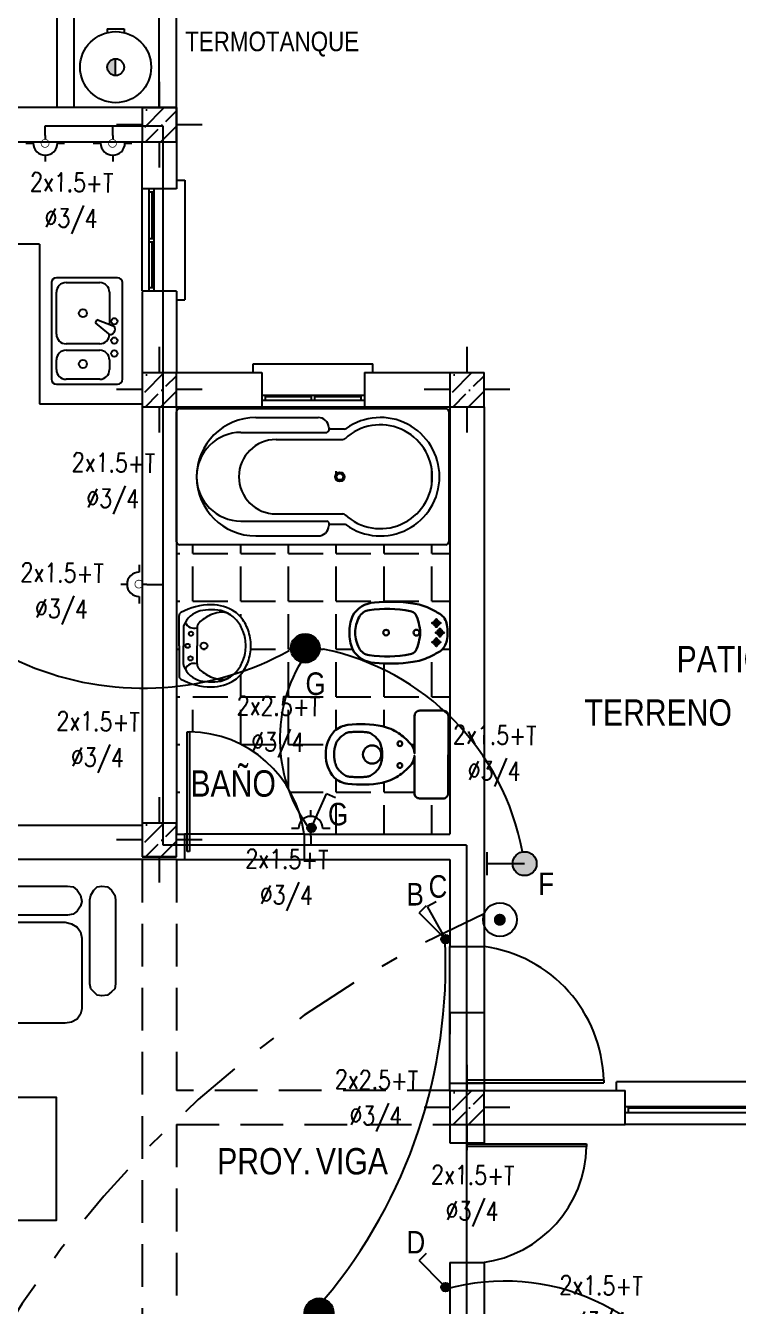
# Model space of a CAD drawing. Header units: millimetres. Extents: x 221 to 543, y -43 to 148.
# Drawn here: x 490.84 to 495.01, y 8.07 to 15.57 of the extents above; entities that cross this region are included whole.
import ezdxf
from ezdxf.enums import TextEntityAlignment as Align

# ---------------------------------------------------------------- set-up
doc = ezdxf.new("R2010")
doc.units = ezdxf.units.MM
doc.linetypes.add('DASHDOT', pattern=[25.4, 12.7, -6.35, 0, -6.35])
doc.linetypes.add('DASHED2', pattern=[0.375, 0.25, -0.125])
for name, color, linetype in [('10-INST-ELEC-SIMB', 1, 'Continuous'), ('10-INST-ELEC-TEXT', 7, 'Continuous'), ('10-SOLADOS', 15, 'Continuous'), ('7', 7, 'Continuous'), ('electricidad de adad', 20, 'Continuous')]:
    doc.layers.add(name, color=color, linetype=linetype)
doc.layers.add('CARP', color=3, linetype='Continuous', lineweight=30)
doc.styles.add('gardel', font='ARIALN.TTF')
doc.styles.add('NARROW', font='ARIALN.TTF')
doc.styles.add('ROMANS', font='romans.shx', dxfattribs={"width": 0.85})

# ---------------------------------------------------------------- blocks, each defined once
blk = doc.blocks.new('Lavatorio')
for q in [(0.0015, 0.0522), (0.3564, 0.0522)]:
    blk.add_line((0.1789, 0.0522), q)
at = {"color": 2}
for p, q in [((0.0689, 0.0272), (0.1789, 0.0272)), ((0.2889, 0.0272), (0.1789, 0.0272)), ((0.0729, -0.0528), (0.1789, -0.0528)), ((0.285, -0.0528), (0.1789, -0.0528))]:
    blk.add_line(p, q, dxfattribs=at)
at = {"color": 8}
blk.add_line((0.2531, -0.0056), (0.2462, -0.0056), dxfattribs=at)
at = {"color": 2}
for centre, radius in [((0.1789, 0.0021), 0.0125), ((0.1052, -0.0145), 0.0125), ((0.1789, -0.0931), 0.02), ((0.2497, -0.0176), 0.0125)]:
    blk.add_circle(centre, radius, dxfattribs=at)
for centre, radius, start, end in [((0.3069, -0.1358), 0.3686, 151.15912, 180.06844), ((0.0015, 0.0322), 0.02, 120.32033, 150.64122), ((0.0015, 0.0322), 0.02, 90, 120.32033), ((0.3564, 0.0322), 0.02, 59.67967, 90), ((0.3564, 0.0322), 0.02, 29.35878, 59.67967), ((0.0509, -0.1358), 0.3686, 359.93156, 28.84088), ((0.1916, -0.1359), 0.2533, 180.06844, 213.08194), ((0.1663, -0.1359), 0.2533, 326.91806, 359.93156), ((0.0866, -0.2044), 0.1279, 213.08194, 232.80531), ((0.2713, -0.2044), 0.1279, 307.19469, 326.91806), ((0.1677, -0.1252), 0.2406, 228.81407, 250.07762), ((0.1789, -0.0941), 0.2737, 250.07762, 270), ((0.1789, -0.0941), 0.2737, 270, 289.92238), ((0.1902, -0.1252), 0.2406, 289.92238, 311.18593)]:
    blk.add_arc(centre, radius, start, end)
for centre, radius, start, end in [((0.1193, -0.1129), 0.1507, 113.65969, 163.64961), ((0.0219, -0.0343), 0.0542, 340.1112, 68.72269), ((0.0688, 0.0022), 0.025, 89.71161, 113.65967), ((0.336, -0.0343), 0.0542, 111.27731, 199.8888), ((0.2891, 0.0022), 0.025, 66.34033, 90.28839), ((0.2386, -0.1129), 0.1507, 16.35039, 66.34031), ((0.312, -0.1362), 0.3437, 168.97037, 180), ((0.2024, -0.2231), 0.2238, 134.81574, 155.87865), ((0.0729, -0.0928), 0.04, 90, 134.81574), ((0.285, -0.0928), 0.04, 45.18426, 90), ((0.1555, -0.2231), 0.2238, 24.12135, 45.18426), ((0.0459, -0.1362), 0.3437, 0, 11.02963), ((0.312, -0.1362), 0.3437, 180, 183.45293), ((0.1858, -0.2157), 0.2056, 155.87865, 170.71224), ((0.172, -0.2157), 0.2056, 9.28776, 24.12135), ((0.0459, -0.1362), 0.3437, 356.54707, 0), ((0.1234, -0.1578), 0.1545, 179.68647, 205.33226), ((0.0717, -0.197), 0.09, 170.71224, 213.50158), ((0.1503, -0.145), 0.1842, 205.33226, 228.81407), ((0.2076, -0.145), 0.1842, 311.18593, 334.66774), ((0.2861, -0.197), 0.09, 326.49842, 9.28776), ((0.2345, -0.1578), 0.1545, 334.66774, 0.31353), ((0.1677, -0.1252), 0.2106, 228.81407, 250.07762), ((0.1902, -0.1252), 0.2106, 289.92238, 311.18593), ((0.1789, -0.0941), 0.2437, 250.07762, 270), ((0.1789, -0.0941), 0.2437, 270, 289.92238)]:
    blk.add_arc(centre, radius, start, end, dxfattribs=at)
blk = doc.blocks.new('Bidet')
for p, q in [((0.4195, -0.0176), (0.4377, -0.0206)), ((0.4377, -0.0214), (0.4195, -0.0243)), ((0.4368, -0.0001), (0.4398, -0.0184)), ((0.4398, -0.0235), (0.4368, -0.0417)), ((0.4405, -0.0736), (0.4587, -0.0766)), ((0.4407, -0.0184), (0.4435, -0.0001)), ((0.4435, -0.0418), (0.4407, -0.0235)), ((0.4611, -0.0176), (0.4428, -0.0206)), ((0.4428, -0.0214), (0.4611, -0.0243)), ((0.4578, -0.0561), (0.4608, -0.0744)), ((0.4616, -0.0744), (0.4645, -0.0561)), ((0.4821, -0.0736), (0.4638, -0.0766)), ((0.4195, -0.1296), (0.4377, -0.1326)), ((0.4377, -0.1334), (0.4195, -0.1363)), ((0.4368, -0.1121), (0.4398, -0.1305)), ((0.4398, -0.1356), (0.4368, -0.1537)), ((0.4587, -0.0774), (0.4405, -0.0803)), ((0.4407, -0.1305), (0.4435, -0.1121)), ((0.4435, -0.1538), (0.4407, -0.1356)), ((0.4611, -0.1296), (0.4428, -0.1326)), ((0.4428, -0.1334), (0.4611, -0.1363)), ((0.4608, -0.0796), (0.4578, -0.0977)), ((0.4645, -0.0978), (0.4616, -0.0796)), ((0.4638, -0.0774), (0.4821, -0.0803))]:
    blk.add_line(p, q)
for centre, radius in [((0.4402, 0.0004), 0.00338), ((0.419, -0.0209), 0.00338), ((0.4399, -0.077), 0.00338), ((0.4402, -0.0423), 0.00338), ((0.4403, -0.021), 0.00259), ((0.4611, -0.0556), 0.00338), ((0.4617, -0.0209), 0.00338), ((0.4612, -0.077), 0.00259), ((0.4826, -0.077), 0.00338), ((0.419, -0.133), 0.00338), ((0.4402, -0.1116), 0.00338), ((0.4403, -0.133), 0.00259), ((0.4611, -0.0983), 0.00338), ((0.4617, -0.133), 0.00338), ((0.4402, -0.1543), 0.00338)]:
    blk.add_circle(centre, radius)
at = {"layer": 'CARP', "ltscale": 0.03}
blk.add_lwpolyline([(-0.0504, 0.0196, -0.262722), (0.0775, 0.0992, -0.061431), (0.3028, 0.0943, -0.073837), (0.3986, 0.0663, -0.02136), (0.4614, 0.0326, -0.217458), (0.5022, -0.0315, -0.067695), (0.5063, -0.0771, -0.067639), (0.5022, -0.1225, -0.190009), (0.4614, -0.1866, -0.02136), (0.3986, -0.2203, -0.069685), (0.3028, -0.2483, -0.061431), (0.0775, -0.2532, -0.262722), (-0.0504, -0.1736, -0.09682), (-0.0681, -0.0768, -0.096471), (-0.0504, 0.0196)], format="xyb", close=True, dxfattribs=at)
for points in [[(0.2868, 0.0497, 0.084724), (0.0474, 0.0549, 0.252864), (-0.0117, 0.0136, 0.103412), (-0.0353, -0.0765, 0.103412)], [(0.3459, -0.0765, 0.087783), (0.319, 0.0317, 0.148188), (0.2868, 0.0497, 0.09678)], [(0.2868, -0.2037, -0.084724), (0.0474, -0.2089, -0.252864), (-0.0117, -0.1676, -0.103412), (-0.0353, -0.0775, -0.103412)], [(0.3459, -0.0775, -0.087783), (0.319, -0.1857, -0.148188), (0.2868, -0.2037, -0.09678)]]:
    blk.add_lwpolyline(points, format="xyb", dxfattribs=at)
for centre, radius in [((0.1462, -0.077), 0.0166), ((0.3238, -0.077), 0.0171), ((0.4612, -0.077), 0.0166), ((0.4403, -0.133), 0.0166)]:
    blk.add_circle(centre, radius, dxfattribs=at)
for centre, radius, start, end in [((0.4403, -0.021), 0.0166, 99.33333, 170.75283), ((0.4403, -0.021), 0.0166, 189.00388, 260.61541), ((0.4403, -0.021), 0.0124, 189.00388, 260.61541), ((0.4403, -0.021), 0.0124, 99.33333, 170.75283), ((0.4403, -0.021), 0.0124, 9.19665, 81.18214), ((0.4403, -0.021), 0.0124, 278.86631, 351.04533), ((0.4403, -0.021), 0.0166, 9.19665, 81.18214), ((0.4403, -0.021), 0.0166, 278.86631, 351.04533), ((0.4612, -0.077), 0.0124, 99.33333, 170.75283), ((0.4612, -0.077), 0.0124, 9.19665, 81.18214), ((0.4403, -0.133), 0.0124, 189.00388, 260.61541), ((0.4403, -0.133), 0.0124, 99.33333, 170.75283), ((0.4403, -0.133), 0.0124, 9.19665, 81.18214), ((0.4403, -0.133), 0.0124, 278.86631, 351.04533), ((0.4612, -0.077), 0.0124, 189.00388, 260.61541), ((0.4612, -0.077), 0.0124, 278.86631, 351.04533)]:
    blk.add_arc(centre, radius, start, end, dxfattribs=at)
blk = doc.blocks.new('SEPLN504')
at = {"color": 0, "const_width": 0.169}
blk.add_lwpolyline([(-0.082, 0.012, 1), (0.087, 0.012, 1)], format="xyb", close=True, dxfattribs=at)
at = {"color": 0}
blk.add_circle((0.003, 0.012), 0.169, dxfattribs=at)
blk = doc.blocks.new('ELE-TEX')
at = {"style": 'ROMANS', "width": 0.8}
for tag, p in [('COND', (0.004, 0.162)), ('CANO', (0.004, -0.16))]:
    blk.add_attdef(tag, text='', height=0.2, dxfattribs=at).set_placement(p, align=Align.MIDDLE)
blk = doc.blocks.new('SEPLN510')
at = {"color": 0}
for p in [(0.043, 0.036), (0.409, 0.205)]:
    blk.add_line(p, (0.332, 0.292), dxfattribs=at)
at = {"color": 0, "const_width": 0.0507}
blk.add_lwpolyline([(-0.02, 0.003, 1), (0.03, 0.003, 1)], format="xyb", close=True, dxfattribs=at)
at = {"color": 0}
blk.add_circle((0.005, 0.003), 0.0507, dxfattribs=at)

msp = doc.modelspace()

# ---------------------------------------------------------------- hatches: boundary and pattern name
msp.add_hatch(color=256).paths.add_polyline_path([(491.3621, 15.3712, 0.414214), (491.3131, 15.3222, 0.414214), (491.3621, 15.2731)])
h = msp.add_hatch()
h.set_pattern_fill('ANSI36', color=252, scale=0.02, style=0)
h.set_pattern_definition([(45, (199.92079, -111.76253), (0.03367596, 0.123478522), [0.15875, -0.03175, 0, -0.03175])])
h.paths.add_polyline_path([(491.7173, 15.0856), (491.5173, 15.0856), (491.5173, 14.8856), (491.7173, 14.8856)])
h = msp.add_hatch()
h.set_pattern_fill('ANSI36', color=252, scale=0.02, style=0)
h.set_pattern_definition([(45, (199.92079, -113.31253), (0.03367596, 0.123478522), [0.15875, -0.03175, 0, -0.03175])])
h.paths.add_polyline_path([(491.7173, 13.5356), (491.5173, 13.5356), (491.5173, 13.3356), (491.7173, 13.3356)])
h = msp.add_hatch()
h.set_pattern_fill('ANSI36', color=252, scale=0.02, style=0)
h.set_pattern_definition([(45, (201.72079, -113.31253), (0.03367596, 0.123478522), [0.15875, -0.03175, 0, -0.03175])])
h.paths.add_polyline_path([(493.5173, 13.5356), (493.3173, 13.5356), (493.3173, 13.3356), (493.5173, 13.3356)])
h = msp.add_hatch()
h.set_pattern_fill('ANSI36', color=252, scale=0.02, style=0)
h.set_pattern_definition([(45, (199.92079, -115.9463), (0.03367596, 0.123478522), [0.15875, -0.03175, 0, -0.03175])])
h.paths.add_polyline_path([(491.7173, 10.9018), (491.5173, 10.9018), (491.5173, 10.7018), (491.7173, 10.7018)])
h = msp.add_hatch()
h.set_pattern_fill('ANSI36', color=252, scale=0.02, style=0)
h.set_pattern_definition([(45, (201.72079, -117.51253), (0.03367596, 0.123478522), [0.15875, -0.03175, 0, -0.03175])])
h.paths.add_polyline_path([(493.5173, 9.3356), (493.3173, 9.3356), (493.3173, 9.1356), (493.5173, 9.1356)])
at = {"layer": 'electricidad de adad'}
msp.add_hatch(color=0, dxfattribs=at).paths.add_polyline_path([(493.6851, 10.662, 1), (493.8251, 10.662, 1)])

# ---------------------------------------------------------------- linework, layer by layer
at = {"color": 3}
for p, q in [((491.0173, 15.7856), (491.0173, 15.0856)), ((491.7173, 15.0856), (491.7173, 15.7856)), ((491.1173, 15.6856), (491.1173, 15.0856)), ((491.6173, 15.0856), (491.6173, 15.6856)), ((490.9173, 14.2856), (490.5766, 14.2856)), ((490.9173, 14.2856), (490.9173, 13.3529)), ((490.9173, 13.3529), (491.5173, 13.3529))]:
    msp.add_line(p, q, dxfattribs=at)
for p, q in [((491.3126, 15.5466), (491.3621, 15.5466)), ((491.3126, 15.5466), (491.3126, 15.524)), ((491.3621, 15.5466), (491.4116, 15.5466)), ((491.4116, 15.5466), (491.4116, 15.524)), ((491.3621, 15.2731), (491.3621, 15.3712)), ((491.5173, 15.0856), (491.7173, 15.0856)), ((491.5173, 15.0856), (491.5173, 14.8856)), ((491.7173, 14.8856), (491.7173, 15.0856)), ((491.5173, 14.8856), (491.7173, 14.8856)), ((491.7173, 14.6606), (491.7673, 14.6606)), ((491.7673, 14.6606), (491.7673, 13.9606)), ((491.5173, 14.0106), (491.5173, 14.6106)), ((491.585, 14.5906), (491.5559, 14.5906)), ((491.576, 14.3206), (491.576, 14.5906)), ((491.5559, 14.3206), (491.585, 14.3206)), ((491.5559, 14.3006), (491.585, 14.3006)), ((491.576, 14.0306), (491.576, 14.3006)), ((491.585, 14.0306), (491.5559, 14.0306)), ((491.7173, 13.9606), (491.7673, 13.9606)), ((492.1673, 13.5856), (492.8673, 13.5856)), ((492.1673, 13.5356), (492.1673, 13.5856)), ((492.8673, 13.5356), (492.8673, 13.5856)), ((491.5173, 13.5356), (491.7173, 13.5356)), ((491.5173, 13.5356), (491.5173, 13.3356)), ((491.7173, 13.3356), (491.7173, 13.5356)), ((493.3173, 13.5356), (493.5173, 13.5356)), ((493.3173, 13.5356), (493.3173, 13.3356)), ((493.5173, 13.3356), (493.5173, 13.5356)), ((492.2373, 13.4033), (492.2373, 13.3742)), ((492.5073, 13.3943), (492.2373, 13.3943)), ((492.5073, 13.3742), (492.5073, 13.4033)), ((492.5273, 13.3742), (492.5273, 13.4033)), ((492.7973, 13.3943), (492.5273, 13.3943)), ((492.7973, 13.4033), (492.7973, 13.3742)), ((491.5173, 13.3356), (491.7173, 13.3356)), ((491.7186, 12.5455), (491.7186, 13.3064)), ((491.7368, 13.3246), (493.2936, 13.3246)), ((492.1819, 13.2722), (492.5464, 13.2722)), ((492.2173, 13.3356), (492.8173, 13.3356)), ((493.3118, 13.3064), (493.3118, 12.5455)), ((493.3173, 13.3356), (493.5173, 13.3356)), ((492.6997, 13.2048), (492.6191, 13.2048)), ((492.0953, 13.1856), (492.5969, 13.1856)), ((492.301, 13.1437), (492.5969, 13.1437)), ((492.5969, 13.1437), (492.6919, 13.1437)), ((492.0953, 12.6662), (492.5969, 12.6662)), ((492.301, 12.7081), (492.5969, 12.7081)), ((492.5969, 12.7081), (492.6919, 12.7081)), ((492.6997, 12.6471), (492.6191, 12.6471)), ((493.2936, 12.5273), (491.7368, 12.5273)), ((492.1819, 12.5797), (492.5464, 12.5797)), ((491.7798, 10.7336), (491.7798, 11.4336)), ((491.7798, 11.4336), (491.7948, 11.4336)), ((491.7948, 11.4336), (491.7948, 10.7336)), ((491.5173, 10.9018), (491.7173, 10.9018)), ((491.5173, 10.9018), (491.5173, 10.7018)), ((491.7173, 10.7018), (491.7173, 10.9018)), ((491.7948, 10.7336), (491.7798, 10.7336)), ((491.5173, 10.7018), (491.7173, 10.7018)), ((494.2175, 9.3946), (493.4175, 9.3946)), ((493.4175, 9.3946), (493.4175, 9.3796)), ((493.4175, 9.3796), (494.2175, 9.3796)), ((494.2175, 9.3946), (494.2175, 9.3796)), ((495.8923, 9.3856), (494.2923, 9.3856)), ((494.2923, 9.3356), (494.2923, 9.3856)), ((493.3173, 9.3356), (493.5173, 9.3356)), ((493.3173, 9.3356), (493.3173, 9.1356)), ((493.5173, 9.1356), (493.5173, 9.3356)), ((494.3623, 9.2033), (494.3623, 9.2385)), ((495.0723, 9.2324), (494.3623, 9.2324)), ((493.3173, 9.1356), (493.5173, 9.1356)), ((495.8423, 9.1356), (494.3423, 9.1356)), ((493.4172, 9.0222), (494.1172, 9.0222)), ((493.4172, 9.0072), (493.4173, 9.0222)), ((494.1172, 9.0072), (493.4172, 9.0072)), ((494.1172, 9.0222), (494.1172, 9.0072))]:
    msp.add_line(p, q)
at = {"color": 251}
for p, q in [((491.6173, 15.2358), (491.6173, 15.0856)), ((491.5173, 14.9856), (491.3671, 14.9856)), ((491.8682, 14.9856), (491.718, 14.9856)), ((491.6173, 14.8856), (491.6173, 14.7353)), ((491.6173, 13.6858), (491.6173, 13.5356)), ((493.4173, 13.6858), (493.4173, 13.5356)), ((491.5173, 13.4356), (491.3671, 13.4356)), ((491.8682, 13.4356), (491.718, 13.4356)), ((493.3173, 13.4356), (493.1671, 13.4356)), ((493.6682, 13.4356), (493.518, 13.4356)), ((491.6173, 13.3356), (491.6173, 13.1853)), ((493.4173, 13.3356), (493.4173, 13.1853)), ((491.6173, 11.052), (491.6173, 10.9018)), ((491.5173, 10.8018), (491.3671, 10.8018)), ((491.8682, 10.8018), (491.718, 10.8018)), ((491.6173, 10.7018), (491.6173, 10.5516)), ((493.4173, 9.4858), (493.4173, 9.3356)), ((493.3173, 9.2356), (493.1671, 9.2356)), ((493.6682, 9.2356), (493.518, 9.2356)), ((493.4173, 9.1356), (493.4173, 8.9853))]:
    msp.add_line(p, q, dxfattribs=at)
at = {"color": 4}
for p, q in [((491.7173, 15.0856), (490.7418, 15.0856)), ((491.7173, 15.0856), (491.7173, 14.6106)), ((490.7418, 14.8856), (491.5173, 14.8856)), ((491.5173, 14.6106), (491.5173, 14.8856)), ((491.7173, 14.6106), (491.5173, 14.6106)), ((491.7173, 14.0106), (491.5173, 14.0106)), ((491.5173, 14.0055), (491.5173, 10.8856)), ((491.7173, 14.0106), (491.7173, 13.5356)), ((491.7173, 13.5356), (492.2173, 13.5356)), ((492.2173, 13.5356), (492.2173, 13.3356)), ((492.8173, 13.5356), (492.8173, 13.3356)), ((492.8173, 13.5356), (493.3173, 13.5356)), ((491.7173, 13.3356), (491.7173, 10.8356)), ((491.7173, 13.3356), (492.2173, 13.3356)), ((492.8173, 13.3356), (493.3173, 13.3356)), ((493.3173, 13.3356), (493.3173, 10.8356)), ((493.5173, 13.3356), (493.5173, 10.177)), ((491.5173, 10.8856), (489.7173, 10.8856)), ((491.7173, 10.8356), (491.7644, 10.8356)), ((491.7644, 10.8356), (491.7644, 10.6856)), ((492.4644, 10.8356), (493.3173, 10.8356)), ((492.4644, 10.8356), (492.4644, 10.6856)), ((491.7173, 10.6856), (489.6944, 10.6856)), ((491.7173, 10.7018), (491.5173, 10.7018)), ((491.7173, 10.6856), (491.7644, 10.6856)), ((492.4644, 10.6856), (493.3173, 10.6856)), ((493.3173, 10.6856), (493.3173, 10.177)), ((493.3173, 10.177), (493.5173, 10.177)), ((493.3173, 9.377), (493.5173, 9.377)), ((493.3173, 9.3356), (493.3173, 9.377)), ((493.5173, 9.377), (493.5173, 9.3356)), ((493.5173, 9.3356), (494.3423, 9.3356)), ((494.3423, 9.1356), (494.3423, 9.3356)), ((493.3173, 9.1356), (493.3173, 9.0283)), ((493.5173, 9.1356), (493.5173, 9.0283)), ((493.5173, 9.1356), (494.3423, 9.1356)), ((493.3173, 9.0283), (493.5173, 9.0283)), ((493.3173, 8.3283), (493.3173, 5.1356)), ((493.3173, 8.3283), (493.5173, 8.3283)), ((493.5173, 8.3283), (493.5173, 5.1356))]:
    msp.add_line(p, q, dxfattribs=at)
at = {"color": 252}
for p, q in [((491.5559, 14.6106), (491.5559, 14.0106)), ((491.585, 14.6106), (491.585, 14.0106)), ((492.2173, 13.4033), (492.8173, 13.4033)), ((492.2173, 13.3742), (492.8173, 13.3742)), ((491.7173, 13.3148), (491.7206, 13.3148)), ((491.8146, 13.3246), (491.8146, 13.3356)), ((492.094, 13.3246), (492.094, 13.3356)), ((492.3734, 13.3246), (492.3734, 13.3356)), ((492.6528, 13.3246), (492.6528, 13.3356)), ((492.9322, 13.3246), (492.9322, 13.3356)), ((493.2116, 13.3246), (493.2116, 13.3356)), ((493.3098, 13.3148), (493.3173, 13.3148)), ((491.7173, 13.0354), (491.7186, 13.0354)), ((491.8533, 13.0354), (491.8598, 13.0354)), ((493.3118, 13.0354), (493.3173, 13.0354)), ((492.6528, 12.9433), (492.6528, 12.9592)), ((493.2116, 12.8835), (493.2116, 12.9592)), ((491.7173, 12.756), (491.7186, 12.756)), ((493.3118, 12.756), (493.3173, 12.756)), ((491.8146, 12.4766), (491.8146, 12.5273)), ((492.094, 12.4766), (492.094, 12.5273)), ((492.3734, 12.4766), (492.3734, 12.5273)), ((492.6528, 12.4766), (492.6528, 12.5273)), ((492.9322, 12.4766), (492.9322, 12.5273)), ((493.2116, 12.4766), (493.2116, 12.5273)), ((491.7173, 12.4766), (491.7384, 12.4766)), ((491.8146, 12.4766), (492.0178, 12.4766)), ((492.094, 12.4766), (492.2972, 12.4766)), ((492.3734, 12.4766), (492.5766, 12.4766)), ((492.6528, 12.4766), (492.856, 12.4766)), ((492.9322, 12.4766), (493.1354, 12.4766)), ((493.2116, 12.4766), (493.3173, 12.4766)), ((491.8146, 12.1972), (491.8146, 12.4004)), ((492.094, 12.1972), (492.094, 12.4004)), ((492.3734, 12.1972), (492.3734, 12.4004)), ((492.6528, 12.1972), (492.6528, 12.4004)), ((492.9322, 12.1972), (492.9322, 12.4004)), ((493.2116, 12.1972), (493.2116, 12.4004)), ((491.7173, 12.1972), (491.7384, 12.1972)), ((491.8146, 12.1972), (492.0178, 12.1972)), ((492.094, 12.1972), (492.2972, 12.1972)), ((492.3734, 12.1972), (492.5766, 12.1972)), ((492.6528, 12.1972), (492.856, 12.1972)), ((492.9322, 12.1972), (493.1354, 12.1972)), ((493.2116, 12.1972), (493.3173, 12.1972)), ((492.094, 12.1037), (492.094, 12.121)), ((492.3734, 11.9178), (492.3734, 12.121)), ((492.6528, 11.9178), (492.6528, 12.121)), ((491.7173, 11.9178), (491.7333, 11.9178)), ((491.8717, 11.9178), (491.8855, 11.9178)), ((492.1526, 11.9178), (492.2972, 11.9178)), ((492.3734, 11.9178), (492.5766, 11.9178)), ((492.6528, 11.9178), (492.7474, 11.9178)), ((493.2751, 11.9178), (493.3173, 11.9178)), ((492.3734, 11.6384), (492.3734, 11.8416)), ((492.6528, 11.6384), (492.6528, 11.8416)), ((493.2116, 11.6384), (493.2116, 11.8416)), ((492.094, 11.6384), (492.094, 11.7694)), ((492.9322, 11.6384), (492.9322, 11.8334)), ((491.7173, 11.6384), (491.7384, 11.6384)), ((491.8146, 11.6384), (492.0178, 11.6384)), ((492.094, 11.6384), (492.2972, 11.6384)), ((492.3734, 11.6384), (492.5766, 11.6384)), ((492.6528, 11.6384), (492.856, 11.6384)), ((492.9322, 11.6384), (493.1354, 11.6384)), ((493.2116, 11.6384), (493.3173, 11.6384)), ((491.8146, 11.4331), (491.8146, 11.5622)), ((492.094, 11.3605), (492.094, 11.5622)), ((492.3734, 11.359), (492.3734, 11.5622)), ((492.6528, 11.4468), (492.6528, 11.5622)), ((492.9322, 11.4634), (492.9322, 11.5622)), ((492.1683, 11.4101), (492.1683, 11.4107)), ((491.7173, 11.359), (491.7384, 11.359)), ((492.0969, 11.359), (492.2972, 11.359)), ((492.3734, 11.359), (492.5766, 11.359)), ((493.0916, 11.359), (493.1108, 11.359)), ((493.3084, 11.359), (493.3173, 11.359)), ((492.3734, 11.1001), (492.3734, 11.2828)), ((492.6528, 11.0796), (492.6528, 11.1556)), ((492.9322, 11.0796), (492.9322, 11.1382)), ((491.7173, 11.0796), (491.7384, 11.0796)), ((492.3851, 11.0796), (492.5766, 11.0796)), ((492.6528, 11.0796), (492.856, 11.0796)), ((492.9322, 11.0796), (493.1101, 11.0796)), ((493.3077, 11.0796), (493.3173, 11.0796)), ((492.6528, 10.8356), (492.6528, 11.0034)), ((492.9322, 10.8356), (492.9322, 11.0034)), ((493.2116, 10.8356), (493.2116, 11.0034)), ((492.4644, 10.8356), (491.7644, 10.8356)), ((491.7409, 10.6856), (492.4644, 10.6856)), ((493.3173, 9.377), (493.3173, 10.177)), ((493.5173, 10.177), (493.5173, 9.377)), ((495.8423, 9.2385), (494.3423, 9.2385)), ((495.8423, 9.2033), (494.3423, 9.2033))]:
    msp.add_line(p, q, dxfattribs=at)
at = {"color": 2}
for p, q in [((491.3732, 14.0897), (491.0151, 14.0897)), ((490.9869, 14.0614), (490.9869, 13.4961)), ((491.4014, 13.4961), (491.4014, 14.0614)), ((491.0151, 13.4678), (491.3732, 13.4678)), ((493.5173, 9.9139), (493.5173, 9.789)), ((493.5173, 9.789), (493.3173, 9.789)), ((493.3173, 9.789), (493.3173, 9.6641))]:
    msp.add_line(p, q, dxfattribs=at)
at = {"color": 3, "linetype": 'ByBlock'}
for p, q in [((491.0717, 14.0614), (491.2695, 14.0614)), ((491.0151, 13.7599), (491.0151, 14.0049)), ((491.3261, 14.0049), (491.3261, 13.8156)), ((491.2695, 13.7034), (491.0717, 13.7034)), ((491.0717, 13.6657), (491.2695, 13.6657)), ((491.0151, 13.5526), (491.0151, 13.6091)), ((491.3261, 13.6091), (491.3261, 13.5526)), ((491.2695, 13.4961), (491.0717, 13.4961))]:
    msp.add_line(p, q, dxfattribs=at)
at = {"color": 0, "linetype": 'ByBlock'}
for p, q in [((491.2517, 13.8434), (491.2423, 13.8271)), ((491.2423, 13.8271), (491.321, 13.7623)), ((491.3472, 13.8077), (491.2517, 13.8434)), ((491.3569, 13.7806), (491.3493, 13.7675))]:
    msp.add_line(p, q, dxfattribs=at)
at = {"color": 251, "linetype": 'DASHED2'}
for p, q in [((491.5173, 10.6856), (491.5173, 5.1356)), ((491.7173, 10.6856), (491.7173, 9.3356)), ((493.3173, 9.3356), (491.7173, 9.3356)), ((491.7173, 9.1356), (491.7173, 5.1356)), ((491.7173, 9.1356), (493.3173, 9.1356))]:
    msp.add_line(p, q, dxfattribs=at)
msp.add_lwpolyline([(490.2065, 9.296), (491.0145, 9.296), (491.0145, 8.5746), (490.2065, 8.5746)], close=True)
at = {"color": 2}
msp.add_circle((491.3621, 15.3222), 0.2078, dxfattribs=at)
for centre, radius in [((491.3621, 15.3222), 0.049), ((492.6739, 12.9259), 0.0273), ((492.6739, 12.9259), 0.0191)]:
    msp.add_circle(centre, radius)
at = {"color": 0, "linetype": 'ByBlock'}
for centre, radius in [((491.1706, 13.8824), 0.0236), ((491.3543, 13.8353), 0.0188), ((491.3543, 13.7222), 0.0188), ((491.3543, 13.6468), 0.0188), ((491.1706, 13.5856), 0.0236)]:
    msp.add_circle(centre, radius, dxfattribs=at)
at = {"color": 2}
for centre, start, end in [((491.0151, 14.0614), 90, 180), ((491.3732, 14.0614), 0, 90), ((491.0151, 13.4961), 180, 270), ((491.3732, 13.4961), 270, 0)]:
    msp.add_arc(centre, 0.0283, start, end, dxfattribs=at)
at = {"color": 3, "linetype": 'ByBlock'}
for centre, start, end in [((491.0717, 14.0049), 90, 180), ((491.2695, 14.0049), 0, 90), ((491.0717, 13.7599), 180, 270), ((491.2695, 13.7599), 270, 0), ((491.0717, 13.6091), 90, 180), ((491.2695, 13.6091), 0, 90), ((491.0717, 13.5526), 180, 270), ((491.2695, 13.5526), 270, 0)]:
    msp.add_arc(centre, 0.0565, start, end, dxfattribs=at)
at = {"color": 0, "linetype": 'ByBlock'}
for centre, start, end in [((491.3405, 13.79), 330, 69.46232), ((491.333, 13.7769), 230.53768, 330)]:
    msp.add_arc(centre, 0.0188, start, end, dxfattribs=at)
for centre, radius, start, end in [((491.7368, 13.3064), 0.0182, 90, 180), ((492.1819, 12.9259), 0.3463, 90, 270), ((492.5464, 13.2084), 0.0638, 4.30122, 90), ((492.9109, 12.9259), 0.3463, 0, 125.41264), ((493.2936, 13.3064), 0.0182, 0, 90), ((492.5925, 13.2046), 0.0195, 283.26707, 12.30786), ((492.6191, 13.2139), 0.00911, 184.30122, 270), ((492.6997, 13.223), 0.0182, 270, 305.41264), ((492.9109, 12.9259), 0.3037, 0, 132.85025), ((492.0953, 12.9259), 0.2597, 90, 270), ((492.301, 12.9259), 0.2178, 90, 180), ((492.6919, 13.162), 0.0182, 270, 312.85025), ((492.301, 12.9259), 0.2178, 180, 270), ((492.9109, 12.9259), 0.3037, 227.14975, 0), ((492.9109, 12.9259), 0.3463, 234.58736, 0), ((492.5925, 12.6472), 0.0195, 347.69214, 76.73293), ((492.6919, 12.6899), 0.0182, 47.14975, 90), ((492.5464, 12.6434), 0.0638, 270, 355.69878), ((492.6191, 12.638), 0.00911, 90, 175.69878), ((492.6997, 12.6289), 0.0182, 54.58736, 90), ((491.7368, 12.5455), 0.0182, 180, 270), ((493.2936, 12.5455), 0.0182, 270, 0)]:
    msp.add_arc(centre, radius, start, end)
at = {"color": 252}
for centre, radius, start, end in [((491.7862, 10.7501), 0.6836, 7.1822, 89.28104), ((493.4101, 9.3765), 0.8076, 1.27768, 82.37414), ((493.4173, 9.0222), 0.7001, 277.64567, 358.7723)]:
    msp.add_arc(centre, radius, start, end, dxfattribs=at)
at = {"layer": '10-INST-ELEC-SIMB', "color": 0}
for p, q in [((490.9506, 14.807), (490.9506, 14.7702)), ((491.3452, 14.807), (491.3452, 14.7702)), ((491.4286, 12.2962), (491.3919, 12.2962)), ((492.5032, 10.9385), (492.5032, 10.9752))]:
    msp.add_line(p, q, dxfattribs=at)
at = {"layer": '10-INST-ELEC-SIMB', "color": 180, "const_width": 0.035}
msp.add_lwpolyline([(493.5947, 10.3249, 1), (493.6248, 10.3427, 1)], format="xyb", close=True, dxfattribs=at)
at = {"layer": '10-INST-ELEC-SIMB', "color": 180}
msp.add_circle((493.6106, 10.3346), 0.099, dxfattribs=at)
at = {"layer": '10-INST-ELEC-SIMB', "color": 180, "linetype": 'DASHDOT', "ltscale": 0.03}
msp.add_arc((496.0746, 4.5954), 6.3134, 113.89508, 171.75951, dxfattribs=at)
at = {"layer": '10-INST-ELEC-TEXT', "color": 10, "ltscale": 20}
for centre, radius, start, end in [((491.5237, 13.4534), 1.7646, 199.00802, 298.90658), ((492.276, 10.4562), 1.4921, 10.60757, 78.37875), ((493.2035, 11.3907), 0.8809, 149.21334, 216.57342), ((490.2396, 10.0703), 3.053, 320.13773, 2.58942), ((493.6385, 6.9467), 1.2731, 25.63234, 105.75091)]:
    msp.add_arc(centre, radius, start, end, dxfattribs=at)
at = {"layer": '7', "linetype": 'Continuous'}
for points in [[(489.9796, 10.3616), (489.9468, 10.3663), (489.9234, 10.385), (489.9047, 10.4131), (489.9, 10.4412), (489.9, 10.4412), (489.9047, 10.4787), (489.9234, 10.5068), (489.9468, 10.5256), (489.9796, 10.5302), (491.0805, 10.5302), (491.1133, 10.5256), (491.1367, 10.5068), (491.1555, 10.4787), (491.1649, 10.4412), (491.1649, 10.4412), (491.1555, 10.4131), (491.1367, 10.385), (491.1133, 10.3663), (491.0805, 10.3616), (489.9796, 10.3616)], [(491.282, 10.5302), (491.282, 10.5302), (491.3148, 10.5256), (491.3382, 10.5068), (491.3569, 10.4787), (491.3616, 10.4506), (491.3616, 9.9587), (491.3569, 9.9306), (491.3382, 9.9119), (491.3148, 9.8931), (491.282, 9.8884), (491.282, 9.8884), (491.2539, 9.8931), (491.2351, 9.9119), (491.2164, 9.9306), (491.2117, 9.9587), (491.2117, 10.4506), (491.2164, 10.4787), (491.2351, 10.5068), (491.2539, 10.5256), (491.282, 10.5302)], [(490.6542, 10.3194), (491.0665, 10.3194), (491.104, 10.3101), (491.1367, 10.2913), (491.1555, 10.2632), (491.1649, 10.2257), (491.1649, 9.8135), (491.1555, 9.7807), (491.1367, 9.7526), (491.104, 9.7338), (491.0665, 9.7292), (490.6542, 9.7292), (490.6214, 9.7338), (490.598, 9.7526), (490.5793, 9.7807), (490.5746, 9.8135), (490.5746, 10.2257), (490.5793, 10.2632), (490.598, 10.2913), (490.6214, 10.3101), (490.6542, 10.3194)]]:
    msp.add_lwpolyline(points, dxfattribs=at)
at = {"layer": 'CARP', "color": 0, "ltscale": 0.03}
msp.add_lwpolyline([(493.279, 11.5572), (493.1413, 11.5576, 0.414214), (493.1112, 11.5277), (493.1107, 11.3069), (493.1088, 11.3189, 0.160975), (493.086, 11.3654, 0.055228), (493.0165, 11.426, 0.087544), (492.9224, 11.4658, 0.077711), (492.7212, 11.4734, 0.145572), (492.6424, 11.4387, 0.193023), (492.5921, 11.3016, 61.25604), (492.5921, 11.3016, 0.193023), (492.6416, 11.1643, 0.145572), (492.7202, 11.1292, 0.077711), (492.9215, 11.1356, 0.087544), (493.0158, 11.1749, 0.055228), (493.0856, 11.2352, 0.161493), (493.1086, 11.2812), (493.1106, 11.2933), (493.11, 11.0739, 0.414214), (493.14, 11.0438), (493.2776, 11.0435, 0.414214), (493.3077, 11.0734), (493.3089, 11.5272, 0.414214)], format="xyb", close=True, dxfattribs=at)
at = {"layer": 'CARP', "ltscale": 0.03}
for points in [[(492.6409, 11.3162), (492.6422, 11.334, -0.028747), (492.65, 11.3621, -0.052421), (492.6567, 11.3766, -0.050041), (492.6689, 11.3931, -0.040538), (492.6873, 11.4103, -0.036304), (492.7098, 11.4256, -0.08346), (492.7209, 11.4298, -0.024812), (492.7312, 11.4313, -0.009631), (492.7578, 11.4332, -0.014344), (492.7669, 11.4335, -0.009208), (492.781, 11.4332)], [(492.9207, 11.3155), (492.9195, 11.3333, 0.028747), (492.9118, 11.3614, 0.052421), (492.9052, 11.376, 0.050041), (492.8931, 11.3925, 0.040538), (492.8747, 11.4098, 0.036304), (492.8524, 11.4252, 0.08346), (492.8413, 11.4295, 0.024812), (492.831, 11.431, 0.009631), (492.8043, 11.4331, 0.014344), (492.7953, 11.4334, 0.009208), (492.7812, 11.4332)], [(492.6408, 11.2865), (492.642, 11.2686, 0.028747), (492.6497, 11.2405, 0.052421), (492.6563, 11.226, 0.050041), (492.6684, 11.2094, 0.040538), (492.6868, 11.1921, 0.036304), (492.7091, 11.1767, 0.08346), (492.7202, 11.1725, 0.024812), (492.7305, 11.1709, 0.009631), (492.7571, 11.1688, 0.014344), (492.7662, 11.1685, 0.009208), (492.7803, 11.1688)], [(492.9206, 11.2857), (492.9193, 11.2679, -0.028747), (492.9115, 11.2398, -0.052421), (492.9048, 11.2253, -0.050041), (492.8926, 11.2088, -0.040538), (492.8741, 11.1916, -0.036304), (492.8517, 11.1763, -0.08346), (492.8406, 11.1722, -0.024812), (492.8303, 11.1707, -0.009631), (492.8036, 11.1687, -0.014344), (492.7946, 11.1685, -0.009208), (492.7805, 11.1688)]]:
    msp.add_lwpolyline(points, format="xyb", dxfattribs=at)
for points in [[(492.6409, 11.3162), (492.6408, 11.3014)], [(492.9207, 11.3155), (492.9206, 11.3007)], [(492.6408, 11.2865), (492.6408, 11.3013)], [(492.9206, 11.2857), (492.9206, 11.3005)]]:
    msp.add_lwpolyline(points, dxfattribs=at)
for centre, radius in [((492.8627, 11.3007), 0.0535), ((493.0253, 11.364), 0.0141), ((493.0249, 11.2366), 0.0141)]:
    msp.add_circle(centre, radius, dxfattribs=at)
at = {"layer": 'electricidad de adad'}
for p, q in [((491.6405, 14.9769), (490.9506, 14.9769)), ((490.9506, 14.9232), (490.9506, 14.9009)), ((491.3452, 14.9232), (491.3452, 14.9009)), ((491.6405, 10.7709), (491.6405, 14.9769)), ((491.5449, 12.2962), (491.5226, 12.2962)), ((492.5032, 10.8222), (492.5032, 10.8445)), ((492.5032, 10.8222), (492.5032, 10.7709)), ((493.4155, 10.7709), (491.6405, 10.7709)), ((493.4155, 10.7709), (493.4155, 5.0699))]:
    msp.add_line(p, q, dxfattribs=at)
at = {"layer": 'electricidad de adad', "color": 0}
for p, q in [((490.8364, 14.8779), (490.8792, 14.8779)), ((491.022, 14.8779), (491.0629, 14.8779)), ((491.231, 14.8779), (491.2738, 14.8779)), ((491.4166, 14.8779), (491.4575, 14.8779)), ((491.4996, 12.4104), (491.4996, 12.3675)), ((491.4996, 12.2248), (491.4996, 12.1838)), ((492.4318, 10.8675), (492.3909, 10.8675)), ((492.6174, 10.8675), (492.5746, 10.8675)), ((493.5344, 10.7299), (493.5344, 10.5942)), ((493.7551, 10.662), (493.5344, 10.662))]:
    msp.add_line(p, q, dxfattribs=at)
at = {"layer": 'electricidad de adad'}
for points in [[(490.9506, 14.9232), (490.9506, 14.9785)], [(491.3452, 14.9232), (491.3452, 14.9785)], [(491.5449, 12.2962), (491.6405, 12.2962)]]:
    msp.add_lwpolyline(points, dxfattribs=at)
at = {"layer": 'electricidad de adad', "color": 0, "const_width": 0.0042}
for points in [[(490.9722, 14.8764, 1), (490.926, 14.876, 1)], [(491.3668, 14.8764, 1), (491.3206, 14.876, 1)], [(491.4981, 12.2745, 1), (491.4977, 12.3207, 1)], [(492.4816, 10.869, 1), (492.5278, 10.8694, 1)]]:
    msp.add_lwpolyline(points, format="xyb", close=True, dxfattribs=at)
at = {"layer": 'electricidad de adad', "color": 0}
msp.add_circle((493.7551, 10.662), 0.07, dxfattribs=at)
for centre, start, end in [((490.9506, 14.8783), 180.35875, 359.64125), ((491.3452, 14.8783), 180.35875, 359.64125), ((491.5, 12.2962), 90.35875, 269.64125), ((492.5032, 10.8671), 0.35875, 179.64125)]:
    msp.add_arc(centre, 0.0714, start, end, dxfattribs=at)

# ---------------------------------------------------------------- block references
at = {"color": 4, "rotation": 90}
msp.add_blockref('Lavatorio', (491.7855, 11.7576), dxfattribs=at)
msp.add_blockref('Bidet', (492.7982, 12.0906))
at = {"layer": '10-INST-ELEC-SIMB', "color": 0, "xscale": 0.5, "yscale": 0.5, "zscale": 0.5}
for p in [(492.4698, 11.9164), (492.5508, 8.0288)]:
    msp.add_blockref('SEPLN504', p, dxfattribs=at)
at = {"layer": '10-INST-ELEC-SIMB'}
for p, xscale, yscale, zscale, rotation in [((492.5059, 10.8689), 0.4999999999998959, 0.4999999999998959, 0.4999999999998959, 24.58426938909759), ((493.2937, 10.2182), 0.4999999999998996, 0.4999999999998996, 0.4999999999998996, 93.39519156101267), ((493.293, 10.2179), 0.499999999999893, 0.499999999999893, 0.499999999999893, 77.5816588129867), ((493.2937, 8.1823), 0.4999999999998995, 0.4999999999998995, 0.4999999999998995, 93.39519156101265)]:
    msp.add_blockref('SEPLN510', p, dxfattribs=dict(at, xscale=xscale, yscale=yscale, zscale=zscale, rotation=rotation))
at = {"layer": '10-INST-ELEC-TEXT', "ltscale": 20}
ref = msp.add_blockref('ELE-TEX', (491.0997, 14.5388), dxfattribs=dict(at, xscale=0.6756479999999314, yscale=0.6756479999999314, zscale=0.6756479999999314, rotation=358.9926428918059))
ref.add_attrib('COND', '2x1.5+T', dxfattribs={"layer": '0', "height": 0.11, "rotation": 358.99264, "style": 'ROMANS', "width": 0.8}).set_placement((491.1044, 14.6481), align=Align.MIDDLE)
ref.add_attrib('CANO', '%%C3/4', dxfattribs={"layer": '0', "height": 0.11, "rotation": 358.99264, "style": 'ROMANS', "width": 0.8}).set_placement((491.1006, 14.4306), align=Align.MIDDLE)
ref = msp.add_blockref('ELE-TEX', (491.3444, 12.8987), dxfattribs=dict(at, xscale=0.6756479999999314, yscale=0.6756479999999314, zscale=0.6756479999999314, rotation=358.9926428918059))
ref.add_attrib('COND', '2x1.5+T', dxfattribs={"layer": '0', "height": 0.11, "rotation": 358.99264, "style": 'ROMANS', "width": 0.8}).set_placement((491.3491, 13.008), align=Align.MIDDLE)
ref.add_attrib('CANO', '%%C3/4', dxfattribs={"layer": '0', "height": 0.11, "rotation": 358.99264, "style": 'ROMANS', "width": 0.8}).set_placement((491.3453, 12.7905), align=Align.MIDDLE)
ref = msp.add_blockref('ELE-TEX', (491.0439, 12.2543), dxfattribs=dict(at, xscale=0.6756479999999314, yscale=0.6756479999999314, zscale=0.6756479999999314, rotation=358.9926428918059))
ref.add_attrib('COND', '2x1.5+T', dxfattribs={"layer": '0', "height": 0.11, "rotation": 358.99264, "style": 'ROMANS', "width": 0.8}).set_placement((491.0487, 12.3636), align=Align.MIDDLE)
ref.add_attrib('CANO', '%%C3/4', dxfattribs={"layer": '0', "height": 0.11, "rotation": 358.99264, "style": 'ROMANS', "width": 0.8}).set_placement((491.0448, 12.146), align=Align.MIDDLE)
ref = msp.add_blockref('ELE-TEX', (492.3094, 11.4747), dxfattribs=dict(at, xscale=0.6756479999999314, yscale=0.6756479999999314, zscale=0.6756479999999314, rotation=358.9926428918059))
ref.add_attrib('COND', '2x2.5+T', dxfattribs={"layer": '0', "height": 0.11, "rotation": 358.99264, "style": 'ROMANS', "width": 0.8}).set_placement((492.3141, 11.584), align=Align.MIDDLE)
ref.add_attrib('CANO', '%%C3/4', dxfattribs={"layer": '0', "height": 0.11, "rotation": 358.99264, "style": 'ROMANS', "width": 0.8}).set_placement((492.3103, 11.3665), align=Align.MIDDLE)
ref = msp.add_blockref('ELE-TEX', (491.2543, 11.3848), dxfattribs=dict(at, xscale=0.6756479999999314, yscale=0.6756479999999314, zscale=0.6756479999999314, rotation=358.9926428918059))
ref.add_attrib('COND', '2x1.5+T', dxfattribs={"layer": '0', "height": 0.11, "rotation": 358.99264, "style": 'ROMANS', "width": 0.8}).set_placement((491.259, 11.4941), align=Align.MIDDLE)
ref.add_attrib('CANO', '%%C3/4', dxfattribs={"layer": '0', "height": 0.11, "rotation": 358.99264, "style": 'ROMANS', "width": 0.8}).set_placement((491.2552, 11.2765), align=Align.MIDDLE)
ref = msp.add_blockref('ELE-TEX', (493.5756, 11.3052), dxfattribs=dict(at, xscale=0.6756479999999314, yscale=0.6756479999999314, zscale=0.6756479999999314, rotation=358.9926428918059))
ref.add_attrib('COND', '2x1.5+T', dxfattribs={"layer": '0', "height": 0.11, "rotation": 358.99264, "style": 'ROMANS', "width": 0.8}).set_placement((493.5803, 11.4146), align=Align.MIDDLE)
ref.add_attrib('CANO', '%%C3/4', dxfattribs={"layer": '0', "height": 0.11, "rotation": 358.99264, "style": 'ROMANS', "width": 0.8}).set_placement((493.5765, 11.197), align=Align.MIDDLE)
ref = msp.add_blockref('ELE-TEX', (492.3593, 10.579), dxfattribs=dict(at, xscale=0.6756479999999314, yscale=0.6756479999999314, zscale=0.6756479999999314, rotation=358.9926428918059))
ref.add_attrib('COND', '2x1.5+T', dxfattribs={"layer": '0', "height": 0.11, "rotation": 358.99264, "style": 'ROMANS', "width": 0.8}).set_placement((492.364, 10.6883), align=Align.MIDDLE)
ref.add_attrib('CANO', '%%C3/4', dxfattribs={"layer": '0', "height": 0.11, "rotation": 358.99264, "style": 'ROMANS', "width": 0.8}).set_placement((492.3602, 10.4708), align=Align.MIDDLE)
ref = msp.add_blockref('ELE-TEX', (492.8836, 9.2874), dxfattribs=dict(at, xscale=0.6756479999999314, yscale=0.6756479999999314, zscale=0.6756479999999314, rotation=358.9926428918059))
ref.add_attrib('COND', '2x2.5+T', dxfattribs={"layer": '0', "height": 0.11, "rotation": 358.99264, "style": 'ROMANS', "width": 0.8}).set_placement((492.8883, 9.3968), align=Align.MIDDLE)
ref.add_attrib('CANO', '%%C3/4', dxfattribs={"layer": '0', "height": 0.11, "rotation": 358.99264, "style": 'ROMANS', "width": 0.8}).set_placement((492.8845, 9.1792), align=Align.MIDDLE)
ref = msp.add_blockref('ELE-TEX', (493.4465, 8.7307), dxfattribs=dict(at, xscale=0.6756479999999314, yscale=0.6756479999999314, zscale=0.6756479999999314, rotation=358.9926428918059))
ref.add_attrib('COND', '2x1.5+T', dxfattribs={"layer": '0', "height": 0.11, "rotation": 358.99264, "style": 'ROMANS', "width": 0.8}).set_placement((493.4512, 8.84), align=Align.MIDDLE)
ref.add_attrib('CANO', '%%C3/4', dxfattribs={"layer": '0', "height": 0.11, "rotation": 358.99264, "style": 'ROMANS', "width": 0.8}).set_placement((493.4474, 8.6224), align=Align.MIDDLE)
ref = msp.add_blockref('ELE-TEX', (494.1969, 8.0847), dxfattribs=dict(at, xscale=0.6756479999999314, yscale=0.6756479999999314, zscale=0.6756479999999314, rotation=358.9926428918059))
ref.add_attrib('COND', '2x1.5+T', dxfattribs={"layer": '0', "height": 0.11, "rotation": 358.99264, "style": 'ROMANS', "width": 0.8}).set_placement((494.2016, 8.1941), align=Align.MIDDLE)
ref.add_attrib('CANO', '%%C3/4', dxfattribs={"layer": '0', "height": 0.11, "rotation": 358.99264, "style": 'ROMANS', "width": 0.8}).set_placement((494.1978, 7.9765), align=Align.MIDDLE)

# ---------------------------------------------------------------- texts
at = {"style": 'NARROW'}
for s, p in [('G', (492.4729, 11.6491, 2.4109)), ('G', (492.6047, 10.8859, 2.4109)), ('C', (493.1932, 10.4629, 2.4109)), ('F', (493.8351, 10.4781, 2.4109)), ('B', (493.0643, 10.4172, 2.4109)), ('D', (493.0643, 8.3813, 2.4109))]:
    msp.add_text(s, height=0.1318, dxfattribs=at).set_placement(p)
at = {"layer": '10-SOLADOS', "color": 7, "ltscale": 0.1, "style": 'gardel'}
for tag, height, p in [('TERMOTANQUE', 0.1143, (492.2778, 15.4578)), ('PATIO', 0.1541, (494.9092, 11.8584)), ('TERRENO', 0.1541, (494.5365, 11.5464)), ('BAÑO', 0.1541, (492.0495, 11.1513)), ('PROY.', 0.1541, (492.2307, 8.921)), ('VIGA', 0.1541, (492.7444, 8.921))]:
    msp.add_attdef(tag, text='', height=height, dxfattribs=at).set_placement(p, align=Align.MIDDLE)

doc.saveas('drawing.dxf')
